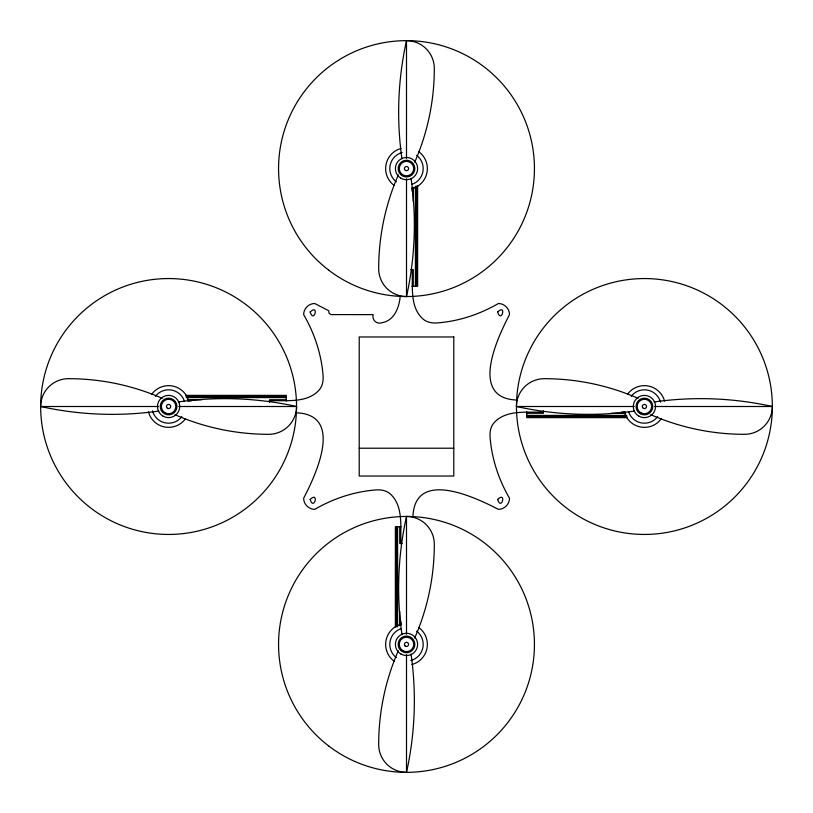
<?xml version="1.0" encoding="UTF-8"?>
<svg xmlns="http://www.w3.org/2000/svg" width="813" height="813" viewBox="0 0 813 813"><rect width="100%" height="100%" fill="white"/><g stroke="black" fill="none" stroke-linecap="round" stroke-linejoin="round"><path stroke-width="1.22" d="M400.209 295.851C399.488 306.867 394.457 320.596 382.151 322.649C376.988 324.814 371.622 319.997 373.197 314.641L330.993 314.59L329.072 313.239L328.696 310.739L314.783 303.513C308.849 303.401 303.564 308.686 303.656 314.621C314.601 333.452 321.582 354.681 323.127 376.439C323.31 381.287 322.476 386.429 319.072 390.118C306.704 403.776 285.312 399.935 268.991 400.839M412.933 517.007C414.508 468.501 475.036 497.261 498.359 509.334C504.294 509.466 509.588 504.162 509.497 498.227C498.542 479.406 491.57 458.176 490.026 436.408C489.833 431.561 490.686 426.429 494.08 422.73C506.133 409.386 526.905 412.811 542.901 411.967M410.809 269.57L413.268 269.57L413.268 286.257M411.876 286.257L417.628 286.257L417.628 186.126L416.51 186.126L416.51 286.257M286.257 396.49L186.126 396.49L186.126 395.372L286.257 395.372L286.257 401.124M186.126 397.598L286.257 397.598M187.325 399.732L201.624 399.732M286.257 399.732L269.57 399.732L269.57 402.191M187.864 400.839L191.665 400.839M162.275 398.319A233.931 233.931 0 0 0 68.465 378.685A27.815 27.815 0 0 0 40.65 406.5L158.464 406.5M178.728 406.5L296.542 406.5A27.815 27.815 0 0 1 268.727 434.315A233.931 233.931 0 0 1 174.917 414.681M638.083 398.319A233.931 233.931 0 0 0 544.273 378.685A27.815 27.815 0 0 0 516.458 406.5L634.272 406.5M654.536 406.5L772.35 406.5A27.815 27.815 0 0 1 744.535 434.315A233.931 233.931 0 0 1 650.725 414.681M621.488 411.967L625.288 411.967M526.743 413.268L543.43 413.268L543.43 410.809M611.376 413.268L625.675 413.268M526.743 415.402L626.874 415.402M526.743 416.51L626.874 416.51L626.874 417.628L526.743 417.628L526.743 411.876M359.214 448.217L453.786 448.217M401.124 526.743L395.372 526.743L395.372 626.874L396.49 626.874L396.49 526.743M402.191 543.43L399.732 543.43L399.732 526.743M517.149 400.067C468.644 398.492 497.414 337.964 509.477 314.641C509.609 308.696 504.304 303.412 498.379 303.513C479.548 314.448 458.329 321.44 436.561 322.974C431.713 323.168 426.561 322.324 422.882 318.92C409.508 306.877 412.953 286.074 412.14 270.079M295.993 412.791C344.499 414.356 315.739 474.894 303.666 498.217C303.544 504.151 308.838 509.436 314.773 509.345C333.594 498.399 354.824 491.428 376.592 489.873C381.439 489.69 386.571 490.534 390.26 493.928C403.919 506.296 400.077 527.688 401.002 544.009M415.402 186.126L415.402 286.257M413.268 187.325L413.268 201.624M412.14 187.701L412.14 191.502M414.681 162.275A233.931 233.931 0 0 0 434.315 68.465A27.815 27.815 0 0 0 406.5 40.65L406.5 158.464M406.5 178.728L406.5 296.542A27.815 27.815 0 0 1 378.685 268.727A233.931 233.931 0 0 1 398.319 174.917M414.681 638.083A233.931 233.931 0 0 0 434.315 544.273A27.815 27.815 0 0 0 406.5 516.458L406.5 634.272M406.5 654.536L406.5 772.35A27.815 27.815 0 0 1 378.685 744.535A233.931 233.931 0 0 1 398.319 650.725M401.002 621.325L401.002 625.126M399.732 611.376L399.732 625.675M397.598 526.743L397.598 626.874M654.13 401.957A330.637 330.637 0 0 1 772.35 406.5A127.946 127.946 0 0 1 580.431 517.302A127.946 127.946 0 0 1 580.431 295.698A127.946 127.946 0 0 1 772.35 406.5M634.668 411.043A330.637 330.637 0 0 1 516.458 406.5M657.646 416.663A16.687 16.687 0 0 1 628.601 411.856M631.162 396.338A16.687 16.687 0 0 1 660.522 402.181M661.284 418.756A20.864 20.864 0 0 1 624.252 411.896M627.524 394.244A20.864 20.864 0 0 1 664.556 401.104M401.957 158.87A330.637 330.637 0 0 1 406.5 40.65M411.043 178.332A330.637 330.637 0 0 1 406.5 296.542M416.663 155.354A16.687 16.687 0 0 1 411.856 184.399M396.338 181.838A16.687 16.687 0 0 1 402.181 152.478M418.756 151.716A20.864 20.864 0 0 1 411.896 188.748M394.244 185.476A20.864 20.864 0 0 1 401.104 148.444M158.87 411.043A330.637 330.637 0 0 1 40.65 406.5M296.542 406.5A127.946 127.946 0 0 1 104.623 517.302A127.946 127.946 0 0 1 104.623 295.698A127.946 127.946 0 0 1 296.542 406.5A330.637 330.637 0 0 0 178.332 401.957M181.838 416.663A16.687 16.687 0 0 1 152.478 410.819M155.354 396.338A16.687 16.687 0 0 1 184.399 401.144M185.476 418.756A20.864 20.864 0 0 1 148.444 411.896M151.716 394.244A20.864 20.864 0 0 1 188.748 401.104M411.043 654.13A330.637 330.637 0 0 1 406.5 772.35M401.957 634.668A330.637 330.637 0 0 1 406.5 516.458M416.663 631.162A16.687 16.687 0 0 1 410.819 660.522M396.338 657.646A16.687 16.687 0 0 1 401.144 628.601M418.756 627.524A20.864 20.864 0 0 1 411.896 664.556M394.244 661.284A20.864 20.864 0 0 1 401.104 624.252M310.149 311.948C313.94 324.031 319.479 303.381 310.149 311.948M310.149 499.416C313.94 511.499 319.479 490.849 310.149 499.416M497.617 311.948C501.408 324.031 506.946 303.381 497.617 311.948M497.617 499.416C501.408 511.499 506.946 490.849 497.617 499.416M453.786 336.968L359.214 336.968L359.214 476.032L453.786 476.032L453.786 336.968M640.227 413.726A8.343 8.343 0 0 0 652.748 406.5A8.343 8.343 0 0 0 640.227 399.274A8.343 8.343 0 0 0 640.227 413.726M640.786 412.76A7.236 7.236 0 0 0 651.64 406.5A7.236 7.236 0 0 0 640.786 400.24A7.236 7.236 0 0 0 640.786 412.76M638.845 416.134A11.128 11.128 0 0 0 655.532 406.5A11.128 11.128 0 0 0 638.845 396.866A11.128 11.128 0 0 0 638.845 416.134M643.357 408.309A2.083 2.083 0 0 0 646.487 406.5A2.083 2.083 0 0 0 643.357 404.691A2.083 2.083 0 0 0 643.357 408.309M328.615 270.099A127.946 127.946 0 0 0 533.348 185.293A127.946 127.946 0 0 0 357.537 50.386A127.946 127.946 0 0 0 328.615 270.099M400.596 174.5A8.343 8.343 0 0 0 414.559 170.76A8.343 8.343 0 0 0 404.335 160.537A8.343 8.343 0 0 0 400.596 174.5M401.388 173.708A7.236 7.236 0 0 0 413.482 170.466A7.236 7.236 0 0 0 404.63 161.614A7.236 7.236 0 0 0 401.388 173.708M400.941 178.23A11.128 11.128 0 0 0 417.628 168.596A11.128 11.128 0 0 0 400.941 158.962A11.128 11.128 0 0 0 400.941 178.23M405.453 170.405A2.083 2.083 0 0 0 408.583 168.596A2.083 2.083 0 0 0 405.453 166.787A2.083 2.083 0 0 0 405.453 170.405M162.691 412.404A8.343 8.343 0 0 0 176.655 408.665A8.343 8.343 0 0 0 166.441 398.441A8.343 8.343 0 0 0 162.691 412.404M164.978 412.76A7.236 7.236 0 0 0 175.832 406.5A7.236 7.236 0 0 0 164.978 400.24A7.236 7.236 0 0 0 164.978 412.76M163.037 416.134A11.128 11.128 0 0 0 179.724 406.5A11.128 11.128 0 0 0 163.037 396.866A11.128 11.128 0 0 0 163.037 416.134M167.549 408.309A2.083 2.083 0 0 0 170.679 406.5A2.083 2.083 0 0 0 167.549 404.691A2.083 2.083 0 0 0 167.549 408.309M328.615 745.907A127.946 127.946 0 0 0 533.348 661.101A127.946 127.946 0 0 0 357.537 526.194A127.946 127.946 0 0 0 328.615 745.907M400.596 650.309A8.343 8.343 0 0 0 414.559 646.559A8.343 8.343 0 0 0 404.335 636.345A8.343 8.343 0 0 0 400.596 650.309M402.882 650.664A7.236 7.236 0 0 0 413.736 644.404A7.236 7.236 0 0 0 402.882 638.144A7.236 7.236 0 0 0 402.882 650.664M400.941 654.038A11.128 11.128 0 0 0 417.628 644.404A11.128 11.128 0 0 0 400.941 634.77A11.128 11.128 0 0 0 400.941 654.038M405.026 645.878A2.083 2.083 0 0 0 408.512 644.943A2.083 2.083 0 0 0 405.961 642.392A2.083 2.083 0 0 0 405.026 645.878"/></g></svg>
